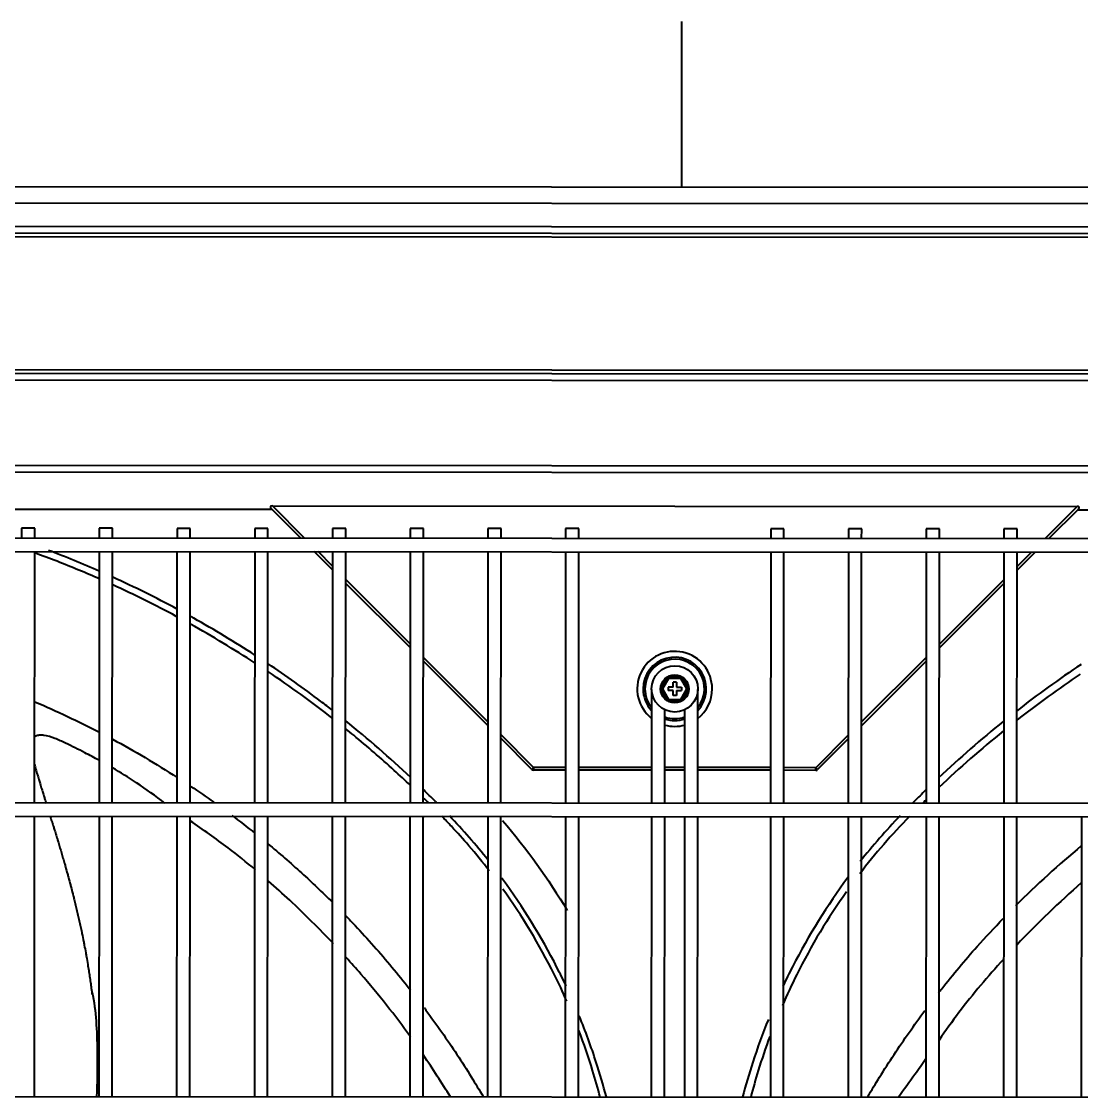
# Model space of a CAD drawing. Extents: x 58467 to 79089, y -33726 to -17391.
# Drawn here: x 72317.54 to 72349.58, y -20529.09 to -20496.56 of the extents above; entities that cross this region are included whole.
import ezdxf

# ---------------------------------------------------------------- set-up
doc = ezdxf.new("R2010")
doc.units = 0
doc.header["$LTSCALE"] = 100
doc.layers.add('+ENTE-ST-DOSEME USTU KONDDRENAJ', color=110, linetype='DOSEMEUSTUKONDENSDRENAJ_LINE', lineweight=40)
doc.linetypes.add('DOSEMEUSTUKONDENSDRENAJ_LINE', pattern='A,300,-40,["CD",Standard,S=15,R=0,X=-35,Y=-7.5],0', length=340)

# ---------------------------------------------------------------- blocks, each defined once
blk = doc.blocks.new('4. KAT')
at = {"color": 3}
for p, q in [((54125.307, -33202.638, -3.339), (54125.31, -33197.638, -3.339)), ((54067.125, -33202.603, -3.339), (54183.127, -33202.674, -3.339)), ((54183.127, -33203.173, -3.339), (54067.125, -33203.103, -3.339)), ((54072.531, -33203.802, -3.339), (54177.676, -33203.866, -3.339)), ((54177.676, -33204.078, -3.339), (54072.531, -33204.014, -3.339)), ((54177.676, -33204.19, -3.339), (54072.531, -33204.126, -3.339)), ((54072.529, -33208.131, -3.339), (54177.673, -33208.195, -3.339)), ((54072.529, -33208.243, -3.339), (54177.673, -33208.307, -3.339)), ((54177.673, -33208.52, -3.339), (54072.528, -33208.456, -3.339)), ((54072.52, -33211.023, -3.339), (54177.678, -33211.087, -3.339)), ((54177.526, -33211.299, -3.339), (54072.672, -33211.235, -3.339)), ((54102.099, -33212.365, -3.339), (54112.921, -33212.371, -3.339)), ((54113.8, -33213.252, -3.339), (54112.901, -33212.351, -3.339)), ((54112.934, -33212.271, -3.339), (54137.263, -33212.286, -3.339)), ((54113.913, -33213.252, -3.339), (54112.934, -33212.271, -3.339)), ((54137.263, -33212.286, -3.339), (54136.282, -33213.266, -3.339)), ((54137.296, -33212.366, -3.339), (54136.395, -33213.266, -3.339)), ((54137.276, -33212.386, -3.339), (54148.097, -33212.393, -3.339)), ((54177.847, -33213.291, -3.339), (54072.392, -33213.227, -3.339)), ((54105.351, -33212.947, -3.339), (54105.35, -33213.247, -3.339)), ((54105.75, -33212.947, -3.339), (54105.351, -33212.947, -3.339)), ((54105.75, -33213.247, -3.339), (54105.75, -33212.947, -3.339)), ((54107.7, -33212.948, -3.339), (54107.7, -33213.249, -3.339)), ((54108.1, -33212.949, -3.339), (54107.7, -33212.948, -3.339)), ((54108.1, -33213.249, -3.339), (54108.1, -33212.949, -3.339)), ((54110.05, -33212.95, -3.339), (54110.05, -33213.25, -3.339)), ((54110.45, -33212.95, -3.339), (54110.05, -33212.95, -3.339)), ((54110.45, -33213.25, -3.339), (54110.45, -33212.95, -3.339)), ((54112.399, -33212.951, -3.339), (54112.399, -33213.251, -3.339)), ((54112.799, -33212.951, -3.339), (54112.399, -33212.951, -3.339)), ((54112.799, -33213.252, -3.339), (54112.799, -33212.951, -3.339)), ((54114.749, -33212.953, -3.339), (54114.749, -33213.253, -3.339)), ((54115.149, -33212.953, -3.339), (54114.749, -33212.953, -3.339)), ((54115.149, -33213.253, -3.339), (54115.149, -33212.953, -3.339)), ((54117.099, -33212.954, -3.339), (54117.098, -33213.254, -3.339)), ((54117.499, -33212.954, -3.339), (54117.099, -33212.954, -3.339)), ((54117.498, -33213.254, -3.339), (54117.499, -33212.954, -3.339)), ((54119.448, -33212.955, -3.339), (54119.448, -33213.256, -3.339)), ((54119.848, -33212.956, -3.339), (54119.448, -33212.955, -3.339)), ((54119.848, -33213.256, -3.339), (54119.848, -33212.956, -3.339)), ((54121.798, -33212.957, -3.339), (54121.798, -33213.257, -3.339)), ((54122.198, -33212.957, -3.339), (54121.798, -33212.957, -3.339)), ((54122.198, -33213.257, -3.339), (54122.198, -33212.957, -3.339)), ((54127.997, -33212.961, -3.339), (54127.997, -33213.261, -3.339)), ((54128.397, -33212.961, -3.339), (54127.997, -33212.961, -3.339)), ((54128.397, -33213.261, -3.339), (54128.397, -33212.961, -3.339)), ((54130.347, -33212.962, -3.339), (54130.346, -33213.262, -3.339)), ((54130.747, -33212.962, -3.339), (54130.347, -33212.962, -3.339)), ((54130.746, -33213.263, -3.339), (54130.747, -33212.962, -3.339)), ((54132.696, -33212.963, -3.339), (54132.696, -33213.264, -3.339)), ((54133.096, -33212.964, -3.339), (54132.696, -33212.963, -3.339)), ((54133.096, -33213.264, -3.339), (54133.096, -33212.964, -3.339)), ((54135.046, -33212.965, -3.339), (54135.046, -33213.265, -3.339)), ((54135.446, -33212.965, -3.339), (54135.046, -33212.965, -3.339)), ((54135.446, -33213.265, -3.339), (54135.446, -33212.965, -3.339)), ((54072.391, -33213.627, -3.339), (54177.847, -33213.691, -3.339)), ((54105.745, -33221.246, -3.339), (54105.75, -33213.647, -3.339)), ((54107.7, -33213.649, -3.339), (54107.695, -33221.247, -3.339)), ((54108.095, -33221.248, -3.339), (54108.1, -33213.649, -3.339)), ((54110.049, -33213.65, -3.339), (54110.045, -33221.249, -3.339)), ((54110.445, -33221.249, -3.339), (54110.449, -33213.65, -3.339)), ((54112.399, -33213.651, -3.339), (54112.394, -33221.25, -3.339)), ((54112.794, -33221.251, -3.339), (54112.799, -33213.652, -3.339)), ((54114.748, -33214.201, -3.339), (54114.2, -33213.652, -3.339)), ((54114.748, -33214.088, -3.339), (54114.313, -33213.652, -3.339)), ((54114.749, -33213.653, -3.339), (54114.744, -33221.252, -3.339)), ((54115.144, -33221.252, -3.339), (54115.149, -33213.653, -3.339)), ((54117.098, -33213.654, -3.339), (54117.094, -33221.253, -3.339)), ((54117.494, -33221.253, -3.339), (54117.498, -33213.654, -3.339)), ((54119.448, -33213.656, -3.339), (54119.443, -33221.255, -3.339)), ((54119.843, -33221.255, -3.339), (54119.848, -33213.656, -3.339)), ((54121.798, -33213.657, -3.339), (54121.793, -33221.256, -3.339)), ((54122.193, -33221.256, -3.339), (54122.197, -33213.657, -3.339)), ((54127.997, -33213.661, -3.339), (54127.992, -33221.26, -3.339)), ((54128.392, -33221.26, -3.339), (54128.396, -33213.661, -3.339)), ((54130.346, -33213.662, -3.339), (54130.342, -33221.261, -3.339)), ((54130.741, -33221.262, -3.339), (54130.746, -33213.663, -3.339)), ((54132.696, -33213.664, -3.339), (54132.691, -33221.263, -3.339)), ((54133.091, -33221.263, -3.339), (54133.096, -33213.664, -3.339)), ((54135.045, -33213.665, -3.339), (54135.041, -33221.264, -3.339)), ((54135.441, -33221.264, -3.339), (54135.445, -33213.665, -3.339)), ((54135.882, -33213.665, -3.339), (54135.445, -33214.101, -3.339)), ((54135.995, -33213.665, -3.339), (54135.445, -33214.214, -3.339)), ((54117.097, -33216.439, -3.339), (54115.148, -33214.488, -3.339)), ((54135.045, -33214.501, -3.339), (54133.094, -33216.449, -3.339)), ((54117.096, -33216.552, -3.339), (54115.148, -33214.601, -3.339)), ((54135.045, -33214.614, -3.339), (54133.094, -33216.563, -3.339)), ((54119.445, -33218.79, -3.339), (54117.496, -33216.839, -3.339)), ((54119.445, -33218.903, -3.339), (54117.496, -33216.952, -3.339)), ((54132.694, -33216.849, -3.339), (54130.743, -33218.798, -3.339)), ((54132.694, -33216.962, -3.339), (54130.743, -33218.911, -3.339)), ((54124.67, -33217.799, -3.339), (54124.883, -33217.431, -3.339)), ((54124.883, -33217.431, -3.339), (54125.307, -33217.431, -3.339)), ((54124.911, -33217.481, -3.339), (54124.883, -33217.431, -3.339)), ((54125.307, -33217.431, -3.339), (54125.279, -33217.481, -3.339)), ((54125.307, -33217.431, -3.339), (54125.52, -33217.799, -3.339)), ((54124.911, -33217.481, -3.339), (54124.728, -33217.799, -3.339)), ((54124.895, -33217.749, -3.339), (54124.895, -33217.849, -3.339)), ((54125.045, -33217.749, -3.339), (54124.895, -33217.749, -3.339)), ((54125.279, -33217.481, -3.339), (54124.911, -33217.481, -3.339)), ((54125.145, -33217.599, -3.339), (54125.045, -33217.599, -3.339)), ((54125.045, -33217.749, -3.339), (54125.045, -33217.599, -3.339)), ((54125.145, -33217.599, -3.339), (54125.145, -33217.749, -3.339)), ((54125.145, -33217.749, -3.339), (54125.295, -33217.749, -3.339)), ((54125.462, -33217.799, -3.339), (54125.279, -33217.481, -3.339)), ((54125.295, -33217.749, -3.339), (54125.295, -33217.849, -3.339)), ((54124.395, -33217.813, -3.339), (54124.394, -33219.192, -3.339)), ((54124.882, -33218.167, -3.339), (54124.67, -33217.799, -3.339)), ((54124.728, -33217.799, -3.339), (54124.67, -33217.799, -3.339)), ((54124.728, -33217.799, -3.339), (54124.911, -33218.117, -3.339)), ((54125.045, -33217.849, -3.339), (54124.895, -33217.849, -3.339)), ((54125.045, -33217.999, -3.339), (54125.045, -33217.849, -3.339)), ((54125.145, -33217.999, -3.339), (54125.045, -33217.999, -3.339)), ((54125.145, -33217.849, -3.339), (54125.145, -33217.999, -3.339)), ((54125.145, -33217.849, -3.339), (54125.295, -33217.849, -3.339)), ((54125.278, -33218.117, -3.339), (54125.462, -33217.799, -3.339)), ((54125.52, -33217.799, -3.339), (54125.307, -33218.167, -3.339)), ((54125.52, -33217.799, -3.339), (54125.462, -33217.799, -3.339)), ((54125.794, -33219.193, -3.339), (54125.794, -33217.818, -3.339)), ((54124.794, -33219.192, -3.339), (54124.795, -33218.431, -3.339)), ((54124.911, -33218.117, -3.339), (54124.882, -33218.167, -3.339)), ((54125.307, -33218.167, -3.339), (54124.882, -33218.167, -3.339)), ((54124.911, -33218.117, -3.339), (54125.278, -33218.117, -3.339)), ((54125.307, -33218.167, -3.339), (54125.278, -33218.117, -3.339)), ((54125.394, -33218.432, -3.339), (54125.394, -33219.192, -3.339)), ((54120.828, -33220.175, -3.339), (54119.844, -33219.19, -3.339)), ((54120.771, -33220.231, -3.339), (54119.844, -33219.303, -3.339)), ((54124.394, -33219.192, -3.339), (54124.394, -33219.474, -3.339)), ((54124.794, -33219.475, -3.339), (54124.794, -33219.192, -3.339)), ((54125.394, -33219.192, -3.339), (54125.393, -33219.475, -3.339)), ((54125.793, -33219.475, -3.339), (54125.794, -33219.193, -3.339)), ((54130.343, -33219.197, -3.339), (54129.359, -33220.18, -3.339)), ((54130.343, -33219.31, -3.339), (54129.415, -33220.237, -3.339)), ((54124.394, -33219.474, -3.339), (54124.394, -33219.84, -3.339)), ((54124.394, -33219.474, -3.339), (54124.394, -33219.474, -3.339)), ((54124.794, -33219.84, -3.339), (54124.794, -33219.475, -3.339)), ((54125.393, -33219.475, -3.339), (54125.393, -33219.841, -3.339)), ((54125.793, -33219.841, -3.339), (54125.793, -33219.475, -3.339)), ((54124.394, -33219.84, -3.339), (54124.394, -33220.123, -3.339)), ((54124.394, -33219.84, -3.339), (54124.394, -33219.84, -3.339)), ((54124.794, -33220.123, -3.339), (54124.794, -33219.84, -3.339)), ((54125.393, -33219.841, -3.339), (54125.393, -33220.124, -3.339)), ((54125.793, -33220.124, -3.339), (54125.793, -33219.841, -3.339)), ((54120.771, -33220.231, -3.339), (54120.828, -33220.175, -3.339)), ((54121.794, -33220.175, -3.339), (54120.828, -33220.175, -3.339)), ((54120.828, -33220.175, -3.339), (54120.828, -33220.255, -3.339)), ((54121.794, -33220.255, -3.339), (54120.828, -33220.255, -3.339)), ((54124.394, -33220.257, -3.339), (54122.193, -33220.256, -3.339)), ((54124.394, -33220.177, -3.339), (54122.194, -33220.176, -3.339)), ((54124.394, -33220.123, -3.339), (54124.393, -33221.257, -3.339)), ((54124.793, -33221.257, -3.339), (54124.794, -33220.123, -3.339)), ((54125.393, -33220.178, -3.339), (54124.794, -33220.177, -3.339)), ((54125.393, -33220.258, -3.339), (54124.794, -33220.257, -3.339)), ((54125.393, -33220.124, -3.339), (54125.392, -33221.258, -3.339)), ((54125.792, -33221.258, -3.339), (54125.793, -33220.124, -3.339)), ((54127.993, -33220.179, -3.339), (54125.793, -33220.178, -3.339)), ((54127.992, -33220.259, -3.339), (54125.793, -33220.258, -3.339)), ((54129.359, -33220.18, -3.339), (54128.392, -33220.179, -3.339)), ((54129.359, -33220.26, -3.339), (54128.392, -33220.259, -3.339)), ((54129.359, -33220.18, -3.339), (54129.415, -33220.237, -3.339)), ((54129.359, -33220.26, -3.339), (54129.359, -33220.18, -3.339)), ((54184.341, -33221.294, -3.339), (54065.978, -33221.222, -3.339)), ((54065.978, -33221.622, -3.339), (54184.341, -33221.694, -3.339)), ((54105.74, -33230.125, -3.339), (54105.745, -33221.646, -3.339)), ((54107.695, -33221.647, -3.339), (54107.69, -33230.126, -3.339)), ((54108.09, -33230.126, -3.339), (54108.095, -33221.648, -3.339)), ((54110.044, -33221.649, -3.339), (54110.039, -33230.128, -3.339)), ((54110.439, -33230.128, -3.339), (54110.444, -33221.649, -3.339)), ((54112.394, -33221.65, -3.339), (54112.389, -33230.129, -3.339)), ((54112.789, -33230.129, -3.339), (54112.794, -33221.651, -3.339)), ((54114.744, -33221.652, -3.339), (54114.739, -33230.13, -3.339)), ((54115.139, -33230.131, -3.339), (54115.144, -33221.652, -3.339)), ((54117.093, -33221.653, -3.339), (54117.088, -33230.132, -3.339)), ((54117.488, -33230.132, -3.339), (54117.493, -33221.653, -3.339)), ((54119.443, -33221.655, -3.339), (54119.438, -33230.133, -3.339)), ((54119.838, -33230.133, -3.339), (54119.843, -33221.655, -3.339)), ((54121.793, -33221.656, -3.339), (54121.787, -33230.135, -3.339)), ((54122.187, -33230.135, -3.339), (54122.193, -33221.656, -3.339)), ((54124.393, -33221.657, -3.339), (54124.387, -33230.136, -3.339)), ((54124.787, -33230.136, -3.339), (54124.793, -33221.657, -3.339)), ((54125.392, -33221.658, -3.339), (54125.387, -33230.137, -3.339)), ((54125.787, -33230.137, -3.339), (54125.792, -33221.658, -3.339)), ((54127.992, -33221.66, -3.339), (54127.987, -33230.138, -3.339)), ((54128.386, -33230.139, -3.339), (54128.392, -33221.66, -3.339)), ((54130.341, -33221.661, -3.339), (54130.336, -33230.14, -3.339)), ((54130.736, -33230.14, -3.339), (54130.741, -33221.662, -3.339)), ((54132.691, -33221.663, -3.339), (54132.686, -33230.141, -3.339)), ((54133.086, -33230.142, -3.339), (54133.091, -33221.663, -3.339)), ((54135.041, -33221.664, -3.339), (54135.035, -33230.143, -3.339)), ((54135.435, -33230.143, -3.339), (54135.441, -33221.664, -3.339)), ((54137.39, -33221.666, -3.339), (54137.385, -33230.144, -3.339)), ((54184.336, -33230.172, -3.339), (54065.973, -33230.1, -3.339))]:
    blk.add_line(p, q, dxfattribs=at)
for radius in [0.7, 0.425, 0.425]:
    blk.add_circle((54125.095, -33217.799, -3.339), radius, dxfattribs=at)
for centre, radius, start, end in [((54125.095, -33217.799, -3.339), 1.133, 359.9651, 231.822), ((54125.095, -33217.799, -3.339), 0.956, 316.9846, 179.9651), ((54125.095, -33217.799, -3.339), 0.9, 321.0008, 179.9651), ((54125.095, -33217.799, -3.339), 0.956, 179.9651, 222.9457), ((54125.095, -33217.799, -3.339), 0.9, 179.9651, 218.924), ((54125.095, -33217.799, -3.339), 1.133, 308.1026, 359.9651), ((54125.095, -33217.799, -3.339), 0.9, 250.5084, 289.4221), ((54125.095, -33217.799, -3.339), 0.956, 251.7007, 288.2294), ((54125.095, -33217.799, -3.339), 1.133, 254.6202, 285.3045), ((54120.828, -33220.175, -3.339), 0.08, 224.9651, 269.9651), ((54129.359, -33220.18, -3.339), 0.08, 269.9651, 314.9651)]:
    blk.add_arc(centre, radius, start, end, dxfattribs=at)
for centre, major_axis in [((54113.014, -33212.351, -3.339), (0.137, -0.057)), ((54137.182, -33212.366, -3.339), (-0.137, -0.056))]:
    blk.add_ellipse(centre, major_axis=major_axis, ratio=0.414214, start_param=2.356194, end_param=3.926991, dxfattribs=at)
for points, knots in [([(54107.71, -33214.48, -3.339), (54107.503, -33214.388, -3.339), (54107.295, -33214.299, -3.339), (54106.646, -33214.03, -3.339), (54106.203, -33213.857, -3.339), (54105.757, -33213.694, -3.339)], [0, 0, 0, 0, 0.321462, 0.321462, 1, 1, 1, 1]), ([(54110.062, -33215.627, -3.339), (54110.051, -33215.621, -3.339), (54110.04, -33215.615, -3.339), (54109.401, -33215.272, -3.339), (54108.759, -33214.954, -3.339), (54108.108, -33214.658, -3.339)], [0, 0, 0, 0, 0.01719, 0.01719, 1, 1, 1, 1]), ([(54112.401, -33216.777, -3.339), (54111.796, -33216.385, -3.339), (54111.18, -33216.014, -3.339), (54110.522, -33215.646, -3.339), (54110.489, -33215.627, -3.339), (54110.455, -33215.609, -3.339)], [0, 0, 0, 0, 0.948829, 0.948829, 1, 1, 1, 1]), ([(54114.764, -33218.458, -3.339), (54114.64, -33218.362, -3.339), (54114.516, -33218.267, -3.339), (54113.875, -33217.781, -3.339), (54113.345, -33217.404, -3.339), (54112.804, -33217.042, -3.339)], [0, 0, 0, 0, 0.194449, 0.194449, 1, 1, 1, 1]), ([(54117.112, -33220.72, -3.339), (54116.948, -33220.565, -3.339), (54116.782, -33220.412, -3.339), (54116.215, -33219.896, -3.339), (54115.806, -33219.543, -3.339), (54115.314, -33219.138, -3.339), (54115.237, -33219.076, -3.339), (54115.16, -33219.014, -3.339)], [0, 0, 0, 0, 0.260082, 0.260082, 0.885277, 0.885277, 1, 1, 1, 1]), ([(54107.697, -33219.957, -3.339), (54107.554, -33219.88, -3.339), (54107.218, -33219.704, -3.339), (54106.776, -33219.482, -3.339), (54106.363, -33219.291, -3.339), (54106.093, -33219.202, -3.339), (54105.89, -33219.193, -3.339), (54105.801, -33219.217, -3.339), (54105.758, -33219.243, -3.339), (54105.747, -33219.251, -3.339)], [0, 0, 0, 0, 0.231844, 0.538128, 0.699931, 0.858126, 0.923343, 0.979536, 1, 1, 1, 1]), ([(54105.745, -33220.08, -3.339), (54105.748, -33220.093, -3.339), (54105.758, -33220.131, -3.339), (54105.774, -33220.194, -3.339), (54105.794, -33220.267, -3.339), (54105.819, -33220.355, -3.339), (54105.845, -33220.446, -3.339), (54105.876, -33220.553, -3.339), (54105.905, -33220.648, -3.339), (54105.934, -33220.745, -3.339), (54105.965, -33220.844, -3.339), (54106.001, -33220.959, -3.339), (54106.038, -33221.077, -3.339), (54106.069, -33221.177, -3.339), (54106.087, -33221.232, -3.339), (54106.094, -33221.257, -3.339)], [0, 0, 0, 0, 0.041171, 0.11053, 0.17989, 0.249249, 0.353288, 0.422648, 0.526687, 0.596046, 0.665406, 0.769445, 0.873484, 0.942844, 1, 1, 1, 1]), ([(54109.687, -33221.248, -3.339), (54109.402, -33221.042, -3.339), (54108.891, -33220.662, -3.339), (54108.347, -33220.326, -3.339), (54108.101, -33220.183, -3.339)], [0, 0, 0, 0, 0.555414, 1, 1, 1, 1]), ([(54110.445, -33220.729, -3.339), (54110.452, -33220.734, -3.339), (54110.459, -33220.739, -3.339), (54110.701, -33220.901, -3.339), (54110.933, -33221.061, -3.339), (54111.163, -33221.225, -3.339)], [0, 0, 0, 0, 0.030043, 0.030043, 1, 1, 1, 1]), ([(54106.217, -33221.645, -3.339), (54106.217, -33221.645, -3.339), (54106.232, -33221.692, -3.339), (54106.263, -33221.788, -3.339), (54106.303, -33221.918, -3.339), (54106.345, -33222.05, -3.339), (54106.386, -33222.185, -3.339), (54106.428, -33222.321, -3.339), (54106.47, -33222.459, -3.339), (54106.511, -33222.597, -3.339), (54106.558, -33222.754, -3.339), (54106.604, -33222.911, -3.339), (54106.644, -33223.052, -3.339), (54106.69, -33223.211, -3.339), (54106.729, -33223.354, -3.339), (54106.779, -33223.534, -3.339), (54106.818, -33223.679, -3.339), (54106.866, -33223.861, -3.339), (54106.903, -33224.009, -3.339), (54106.946, -33224.177, -3.339), (54106.983, -33224.328, -3.339), (54107.024, -33224.501, -3.339), (54107.064, -33224.674, -3.339), (54107.103, -33224.847, -3.339), (54107.141, -33225.02, -3.339), (54107.182, -33225.212, -3.339), (54107.217, -33225.386, -3.339), (54107.255, -33225.579, -3.339), (54107.284, -33225.734, -3.339), (54107.319, -33225.929, -3.339), (54107.349, -33226.105, -3.339), (54107.381, -33226.302, -3.339), (54107.409, -33226.482, -3.339), (54107.435, -33226.663, -3.339), (54107.461, -33226.846, -3.339), (54107.476, -33226.967, -3.339), (54107.484, -33227.027, -3.339)], [0, 0, 0, 0, 0.000068, 0.030993, 0.061917, 0.082534, 0.113458, 0.144382, 0.164999, 0.195923, 0.226847, 0.257772, 0.288696, 0.309313, 0.350545, 0.371161, 0.412394, 0.43301, 0.474243, 0.494859, 0.525784, 0.556708, 0.587632, 0.618557, 0.649481, 0.680406, 0.721638, 0.742255, 0.783487, 0.804103, 0.845336, 0.87626, 0.907185, 0.938109, 0.969034, 1, 1, 1, 1]), ([(54119.493, -33223.3, -3.339), (54119.293, -33223.042, -3.339), (54119.086, -33222.788, -3.339), (54118.7, -33222.339, -3.339), (54118.525, -33222.143, -3.339), (54118.25, -33221.849, -3.339), (54118.152, -33221.747, -3.339), (54118.054, -33221.646, -3.339)], [0, 0, 0, 0, 0.449884, 0.449884, 0.8085, 0.8085, 1, 1, 1, 1]), ([(54112.418, -33223.261, -3.339), (54112.15, -33223.036, -3.339), (54111.514, -33222.526, -3.339), (54110.839, -33222.056, -3.339), (54110.452, -33221.787, -3.339)], [0, 0, 0, 0, 0.431303, 1, 1, 1, 1]), ([(54112.796, -33222.478, -3.339), (54113.142, -33222.764, -3.339), (54113.482, -33223.058, -3.339), (54114.131, -33223.647, -3.339), (54114.44, -33223.94, -3.339), (54114.746, -33224.244, -3.339)], [0, 0, 0, 0, 0.511236, 0.511236, 1, 1, 1, 1]), ([(54114.778, -33225.498, -3.339), (54114.355, -33225.052, -3.339), (54113.712, -33224.413, -3.339), (54113.033, -33223.795, -3.339), (54112.816, -33223.604, -3.339)], [0, 0, 0, 0, 0.68539, 1, 1, 1, 1]), ([(54121.812, -33226.775, -3.339), (54121.723, -33226.586, -3.339), (54121.631, -33226.399, -3.339), (54121.062, -33225.286, -3.339), (54120.508, -33224.388, -3.339), (54119.882, -33223.536, -3.339), (54119.873, -33223.524, -3.339), (54119.864, -33223.512, -3.339)], [0, 0, 0, 0, 0.165073, 0.165073, 0.987864, 0.987864, 1, 1, 1, 1]), ([(54130.328, -33223.502, -3.339), (54129.7, -33224.348, -3.339), (54129.143, -33225.245, -3.339), (54128.556, -33226.387, -3.339), (54128.459, -33226.583, -3.339), (54128.366, -33226.78, -3.339)], [0, 0, 0, 0, 0.829987, 0.829987, 1, 1, 1, 1]), ([(54121.834, -33227.233, -3.339), (54121.713, -33226.959, -3.339), (54121.586, -33226.688, -3.339), (54121.003, -33225.522, -3.339), (54120.485, -33224.663, -3.339), (54119.899, -33223.846, -3.339)], [0, 0, 0, 0, 0.228133, 0.228133, 1, 1, 1, 1]), ([(54130.287, -33223.928, -3.339), (54129.722, -33224.722, -3.339), (54129.222, -33225.555, -3.339), (54128.631, -33226.733, -3.339), (54128.486, -33227.045, -3.339), (54128.348, -33227.362, -3.339)], [0, 0, 0, 0, 0.739872, 0.739872, 1, 1, 1, 1]), ([(54115.155, -33224.659, -3.339), (54115.248, -33224.754, -3.339), (54115.535, -33225.053, -3.339), (54116.003, -33225.566, -3.339), (54116.55, -33226.201, -3.339), (54116.913, -33226.647, -3.339), (54117.096, -33226.88, -3.339), (54117.108, -33226.895, -3.339)], [0, 0, 0, 0, 0.134617, 0.418834, 0.70095, 0.980961, 1, 1, 1, 1]), ([(54133.068, -33226.983, -3.339), (54133.1, -33226.942, -3.339), (54133.476, -33226.463, -3.339), (54134.113, -33225.699, -3.339), (54134.76, -33225.015, -3.339), (54135.027, -33224.737, -3.339)], [0, 0, 0, 0, 0.052501, 0.612417, 1, 1, 1, 1]), ([(54117.108, -33228.312, -3.339), (54116.642, -33227.666, -3.339), (54116.007, -33226.86, -3.339), (54115.316, -33226.082, -3.339), (54115.167, -33225.918, -3.339)], [0, 0, 0, 0, 0.788206, 1, 1, 1, 1]), ([(54135.029, -33225.973, -3.339), (54134.562, -33226.483, -3.339), (54133.889, -33227.274, -3.339), (54133.283, -33228.128, -3.339), (54133.085, -33228.411, -3.339)], [0, 0, 0, 0, 0.672281, 1, 1, 1, 1]), ([(54107.49, -33226.975, -3.339), (54107.496, -33227.005, -3.339), (54107.614, -33227.618, -3.339), (54107.646, -33228.676, -3.339), (54107.638, -33229.7, -3.339), (54107.616, -33230.126, -3.339)], [0, 0, 0, 0, 0.028763, 0.596266, 1, 1, 1, 1]), ([(54117.517, -33227.428, -3.339), (54117.537, -33227.454, -3.339), (54117.719, -33227.698, -3.339), (54118.057, -33228.166, -3.339), (54118.514, -33228.838, -3.339), (54118.93, -33229.488, -3.339), (54119.188, -33229.916, -3.339), (54119.306, -33230.116, -3.339)], [0, 0, 0, 0, 0.030003, 0.283624, 0.535302, 0.785046, 1, 1, 1, 1]), ([(54130.928, -33230.123, -3.339), (54131.045, -33229.923, -3.339), (54131.445, -33229.263, -3.339), (54132.02, -33228.393, -3.339), (54132.497, -33227.735, -3.339), (54132.66, -33227.517, -3.339)], [0, 0, 0, 0, 0.221999, 0.739418, 1, 1, 1, 1]), ([(54123.028, -33230.127, -3.339), (54122.936, -33229.775, -3.339), (54122.834, -33229.426, -3.339), (54122.57, -33228.608, -3.339), (54122.399, -33228.141, -3.339), (54122.21, -33227.681, -3.339)], [0, 0, 0, 0, 0.420981, 0.420981, 1, 1, 1, 1]), ([(54127.926, -33227.783, -3.339), (54127.754, -33228.209, -3.339), (54127.597, -33228.64, -3.339), (54127.343, -33229.422, -3.339), (54127.24, -33229.772, -3.339), (54127.147, -33230.126, -3.339)], [0, 0, 0, 0, 0.555539, 0.555539, 1, 1, 1, 1]), ([(54122.841, -33230.133, -3.339), (54122.771, -33229.863, -3.339), (54122.695, -33229.595, -3.339), (54122.49, -33228.922, -3.339), (54122.351, -33228.519, -3.339), (54122.198, -33228.12, -3.339)], [0, 0, 0, 0, 0.398194, 0.398194, 1, 1, 1, 1]), ([(54127.971, -33228.298, -3.339), (54127.844, -33228.64, -3.339), (54127.727, -33228.984, -3.339), (54127.539, -33229.597, -3.339), (54127.463, -33229.865, -3.339), (54127.393, -33230.135, -3.339)], [0, 0, 0, 0, 0.563574, 0.563574, 1, 1, 1, 1]), ([(54132.689, -33228.979, -3.339), (54132.579, -33229.135, -3.339), (54132.307, -33229.522, -3.339), (54132.023, -33229.905, -3.339), (54131.86, -33230.137, -3.339)], [0, 0, 0, 0, 0.404883, 1, 1, 1, 1])]:
    blk.add_open_spline(points, degree=3, knots=knots, dxfattribs=at)
for points in [[(54107.702, -33214.244, -3.339), (54107.196, -33214.022, -3.339), (54106.684, -33213.813, -3.339), (54106.167, -33213.616, -3.339)], [(54110.051, -33215.388, -3.339), (54109.412, -33215.046, -3.339), (54108.765, -33214.725, -3.339), (54108.108, -33214.426, -3.339)], [(54112.413, -33217.02, -3.339), (54111.777, -33216.607, -3.339), (54111.127, -33216.215, -3.339), (54110.461, -33215.845, -3.339)], [(54137.38, -33217.06, -3.339), (54136.71, -33217.506, -3.339), (54136.058, -33217.976, -3.339), (54135.423, -33218.471, -3.339)], [(54114.763, -33218.698, -3.339), (54114.13, -33218.202, -3.339), (54113.479, -33217.731, -3.339), (54112.812, -33217.283, -3.339)], [(54137.353, -33217.354, -3.339), (54136.697, -33217.796, -3.339), (54136.057, -33218.261, -3.339), (54135.435, -33218.749, -3.339)], [(54105.752, -33218.189, -3.339), (54106.414, -33218.471, -3.339), (54107.065, -33218.779, -3.339), (54107.703, -33219.11, -3.339)], [(54117.119, -33220.481, -3.339), (54116.485, -33219.882, -3.339), (54115.83, -33219.311, -3.339), (54115.152, -33218.766, -3.339)], [(54135.027, -33218.784, -3.339), (54134.356, -33219.323, -3.339), (54133.704, -33219.89, -3.339), (54133.072, -33220.486, -3.339)], [(54135.031, -33219.071, -3.339), (54134.359, -33219.614, -3.339), (54133.709, -33220.184, -3.339), (54133.079, -33220.781, -3.339)], [(54108.098, -33219.318, -3.339), (54108.765, -33219.678, -3.339), (54109.418, -33220.063, -3.339), (54110.055, -33220.474, -3.339)], [(54117.844, -33221.186, -3.339), (54117.733, -33221.075, -3.339), (54117.621, -33220.964, -3.339), (54117.508, -33220.854, -3.339)], [(54132.679, -33220.861, -3.339), (54132.566, -33220.972, -3.339), (54132.453, -33221.083, -3.339), (54132.341, -33221.195, -3.339)], [(54117.656, -33221.248, -3.339), (54117.606, -33221.198, -3.339), (54117.555, -33221.147, -3.339), (54117.504, -33221.097, -3.339)], [(54117.908, -33221.249, -3.339), (54117.887, -33221.228, -3.339), (54117.865, -33221.207, -3.339), (54117.844, -33221.186, -3.339)], [(54132.341, -33221.195, -3.339), (54132.32, -33221.216, -3.339), (54132.299, -33221.236, -3.339), (54132.278, -33221.257, -3.339)], [(54132.685, -33221.162, -3.339), (54132.652, -33221.194, -3.339), (54132.619, -33221.226, -3.339), (54132.587, -33221.258, -3.339)], [(54111.707, -33221.621, -3.339), (54111.942, -33221.797, -3.339), (54112.175, -33221.977, -3.339), (54112.404, -33222.16, -3.339)], [(54117.483, -33221.696, -3.339), (54117.494, -33221.685, -3.339), (54117.505, -33221.674, -3.339), (54117.516, -33221.663, -3.339)], [(54119.452, -33222.974, -3.339), (54119.084, -33222.51, -3.339), (54118.694, -33222.062, -3.339), (54118.283, -33221.632, -3.339)], [(54132.19, -33221.655, -3.339), (54131.654, -33222.202, -3.339), (54131.152, -33222.781, -3.339), (54130.69, -33223.384, -3.339)], [(54131.908, -33221.633, -3.339), (54131.482, -33222.077, -3.339), (54131.08, -33222.538, -3.339), (54130.701, -33223.016, -3.339)], [(54119.893, -33221.775, -3.339), (54120.622, -33222.629, -3.339), (54121.273, -33223.536, -3.339), (54121.847, -33224.496, -3.339)], [(54137.385, -33222.544, -3.339), (54136.696, -33223.115, -3.339), (54136.034, -33223.717, -3.339), (54135.401, -33224.349, -3.339)], [(54137.386, -33223.66, -3.339), (54136.715, -33224.247, -3.339), (54136.064, -33224.875, -3.339), (54135.433, -33225.54, -3.339)], [(54118.314, -33230.125, -3.339), (54118.056, -33229.703, -3.339), (54117.785, -33229.284, -3.339), (54117.5, -33228.869, -3.339)]]:
    blk.add_open_spline(points, degree=3, dxfattribs=at)

msp = doc.modelspace()

# ---------------------------------------------------------------- block references
at = {"layer": '+ENTE-ST-DOSEME USTU KONDDRENAJ', "color": 3, "linetype": 'Continuous'}
msp.add_blockref('4. KAT', (18212.194, 12701.082), dxfattribs=at)

doc.saveas('drawing.dxf')
